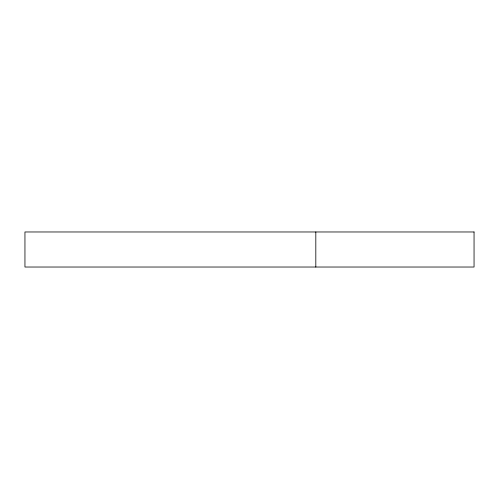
<?xml version="1.0" encoding="UTF-8"?>
<svg xmlns="http://www.w3.org/2000/svg" width="499" height="499" viewBox="0 0 499 499"><rect width="100%" height="100%" fill="white"/><g stroke="black" fill="none" stroke-linecap="round" stroke-linejoin="round"><path stroke-width="0.75" d="M315.817 231.973L315.817 267.027M474.05 231.973L24.95 231.973L24.95 267.027L474.05 267.027L474.05 231.973"/></g></svg>
